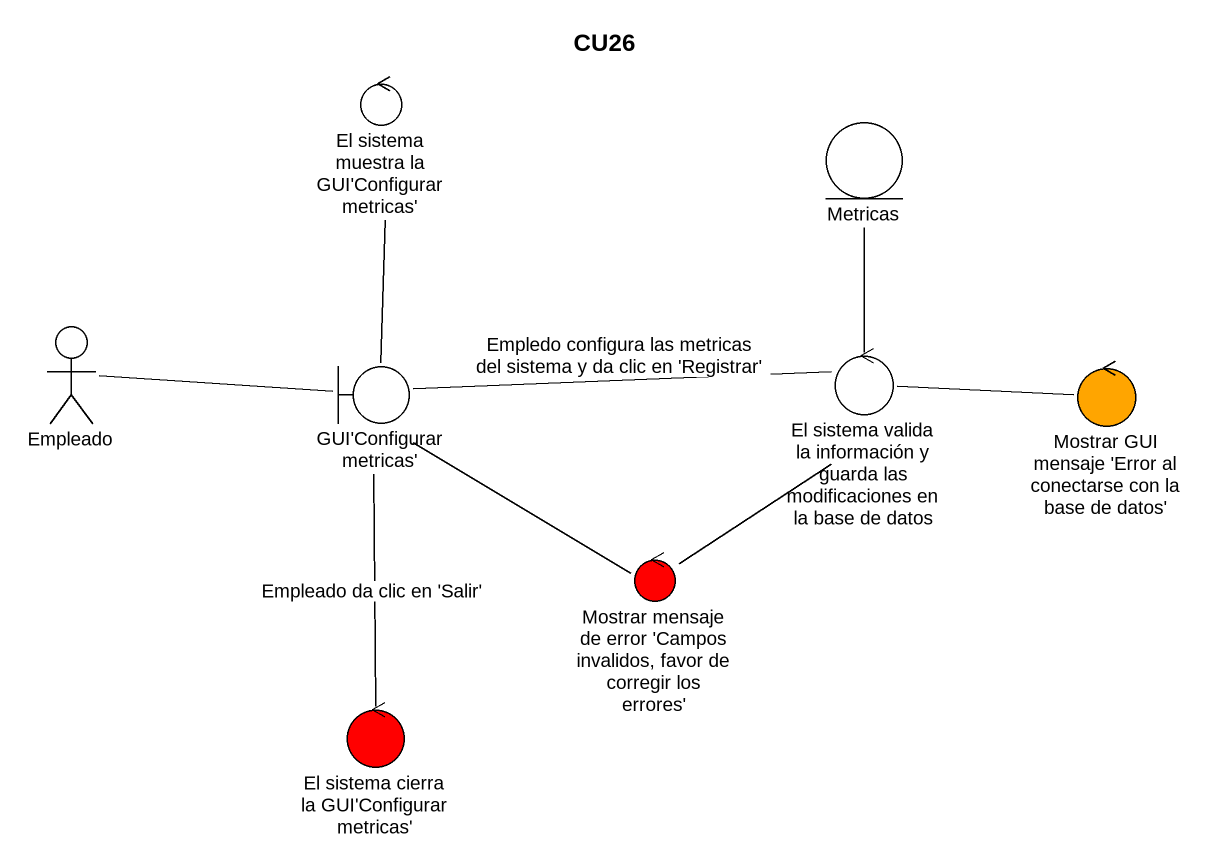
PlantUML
@startuml
title CU26
control "El sistema muestra la GUI'Configurar metricas'" as El_sistema_muestra_la_GUI
entity Metricas
actor Empleado
boundary "GUI'Configurar metricas'" as GUI_Configurar_metricas
control "El sistema valida la información y guarda las modificaciones en la base de datos" as El_sistema_valida_la
control "Mostrar GUI mensaje 'Error al conectarse con la base de datos'" as Mostrar_GUI_mensaje_Error #FFA500
control "Mostrar mensaje de error 'Campos invalidos, favor de corregir los errores'" as Mostrar_mensaje_de_error #FF0000
control "El sistema cierra la GUI'Configurar metricas'" as El_sistema_cierra_la_GUI #FF0000
Metricas -- El_sistema_valida_la
Empleado -right- GUI_Configurar_metricas
GUI_Configurar_metricas -up- El_sistema_muestra_la_GUI
GUI_Configurar_metricas -right- El_sistema_valida_la : Empledo configura las metricas del sistema y da clic en 'Registrar'
GUI_Configurar_metricas -- El_sistema_cierra_la_GUI : Empleado da clic en 'Salir'
El_sistema_valida_la -right- Mostrar_GUI_mensaje_Error
El_sistema_valida_la -- Mostrar_mensaje_de_error
Mostrar_mensaje_de_error -up- GUI_Configurar_metricas
@enduml
